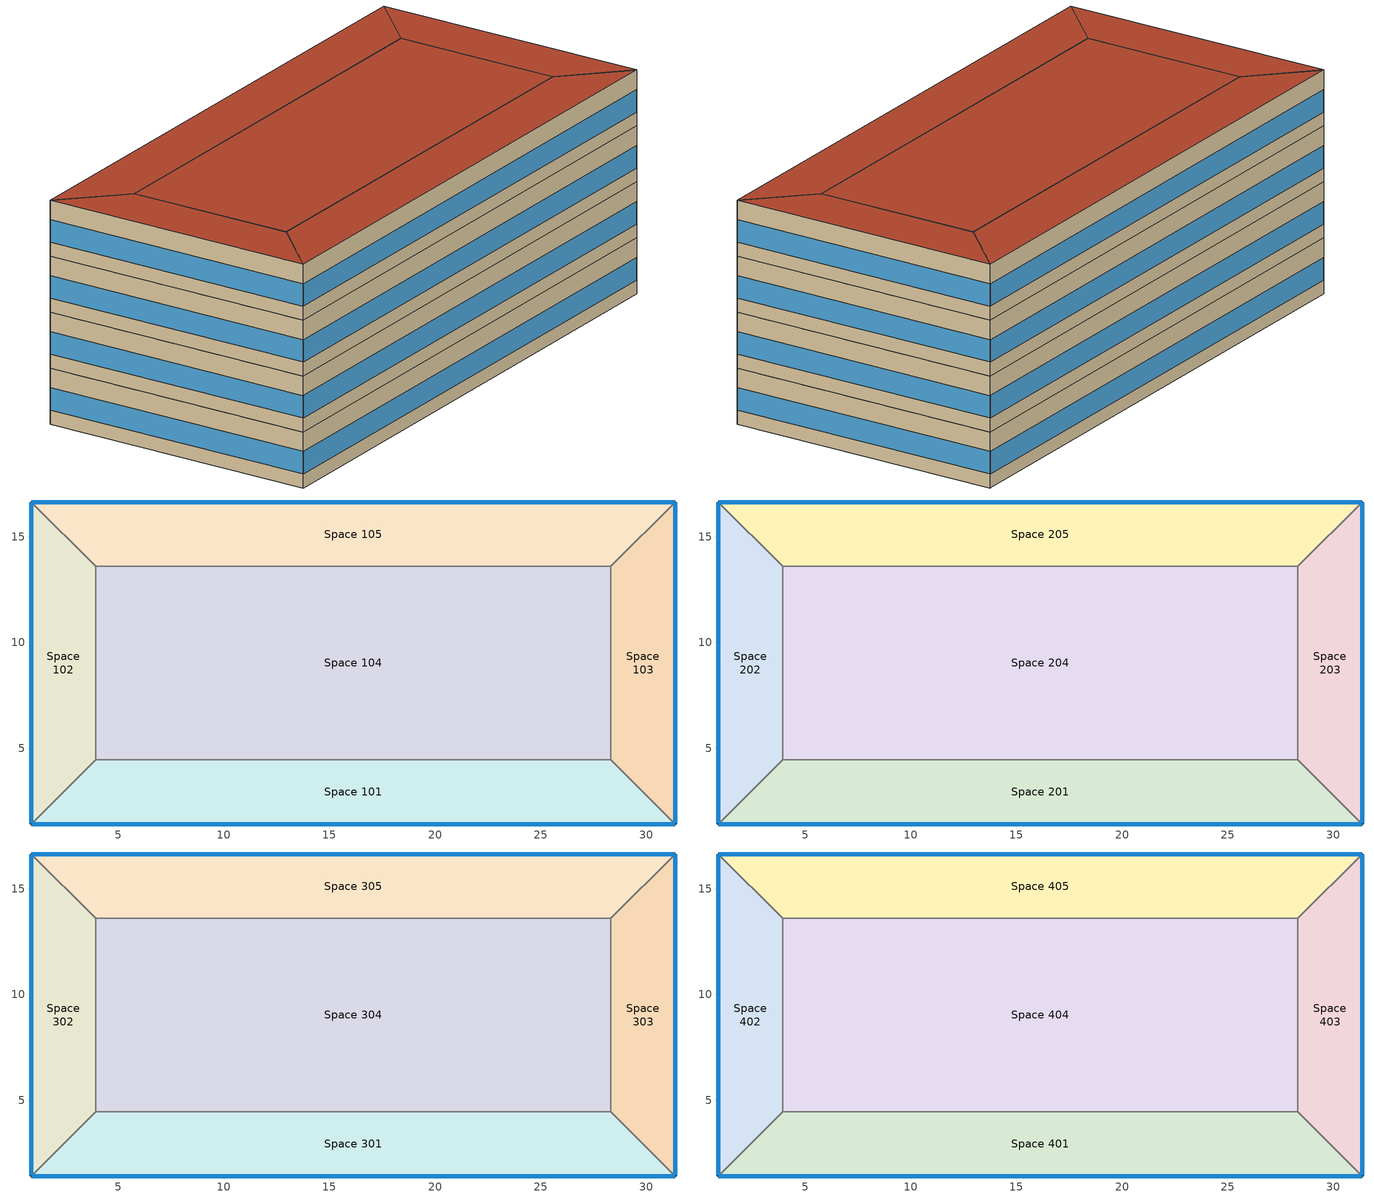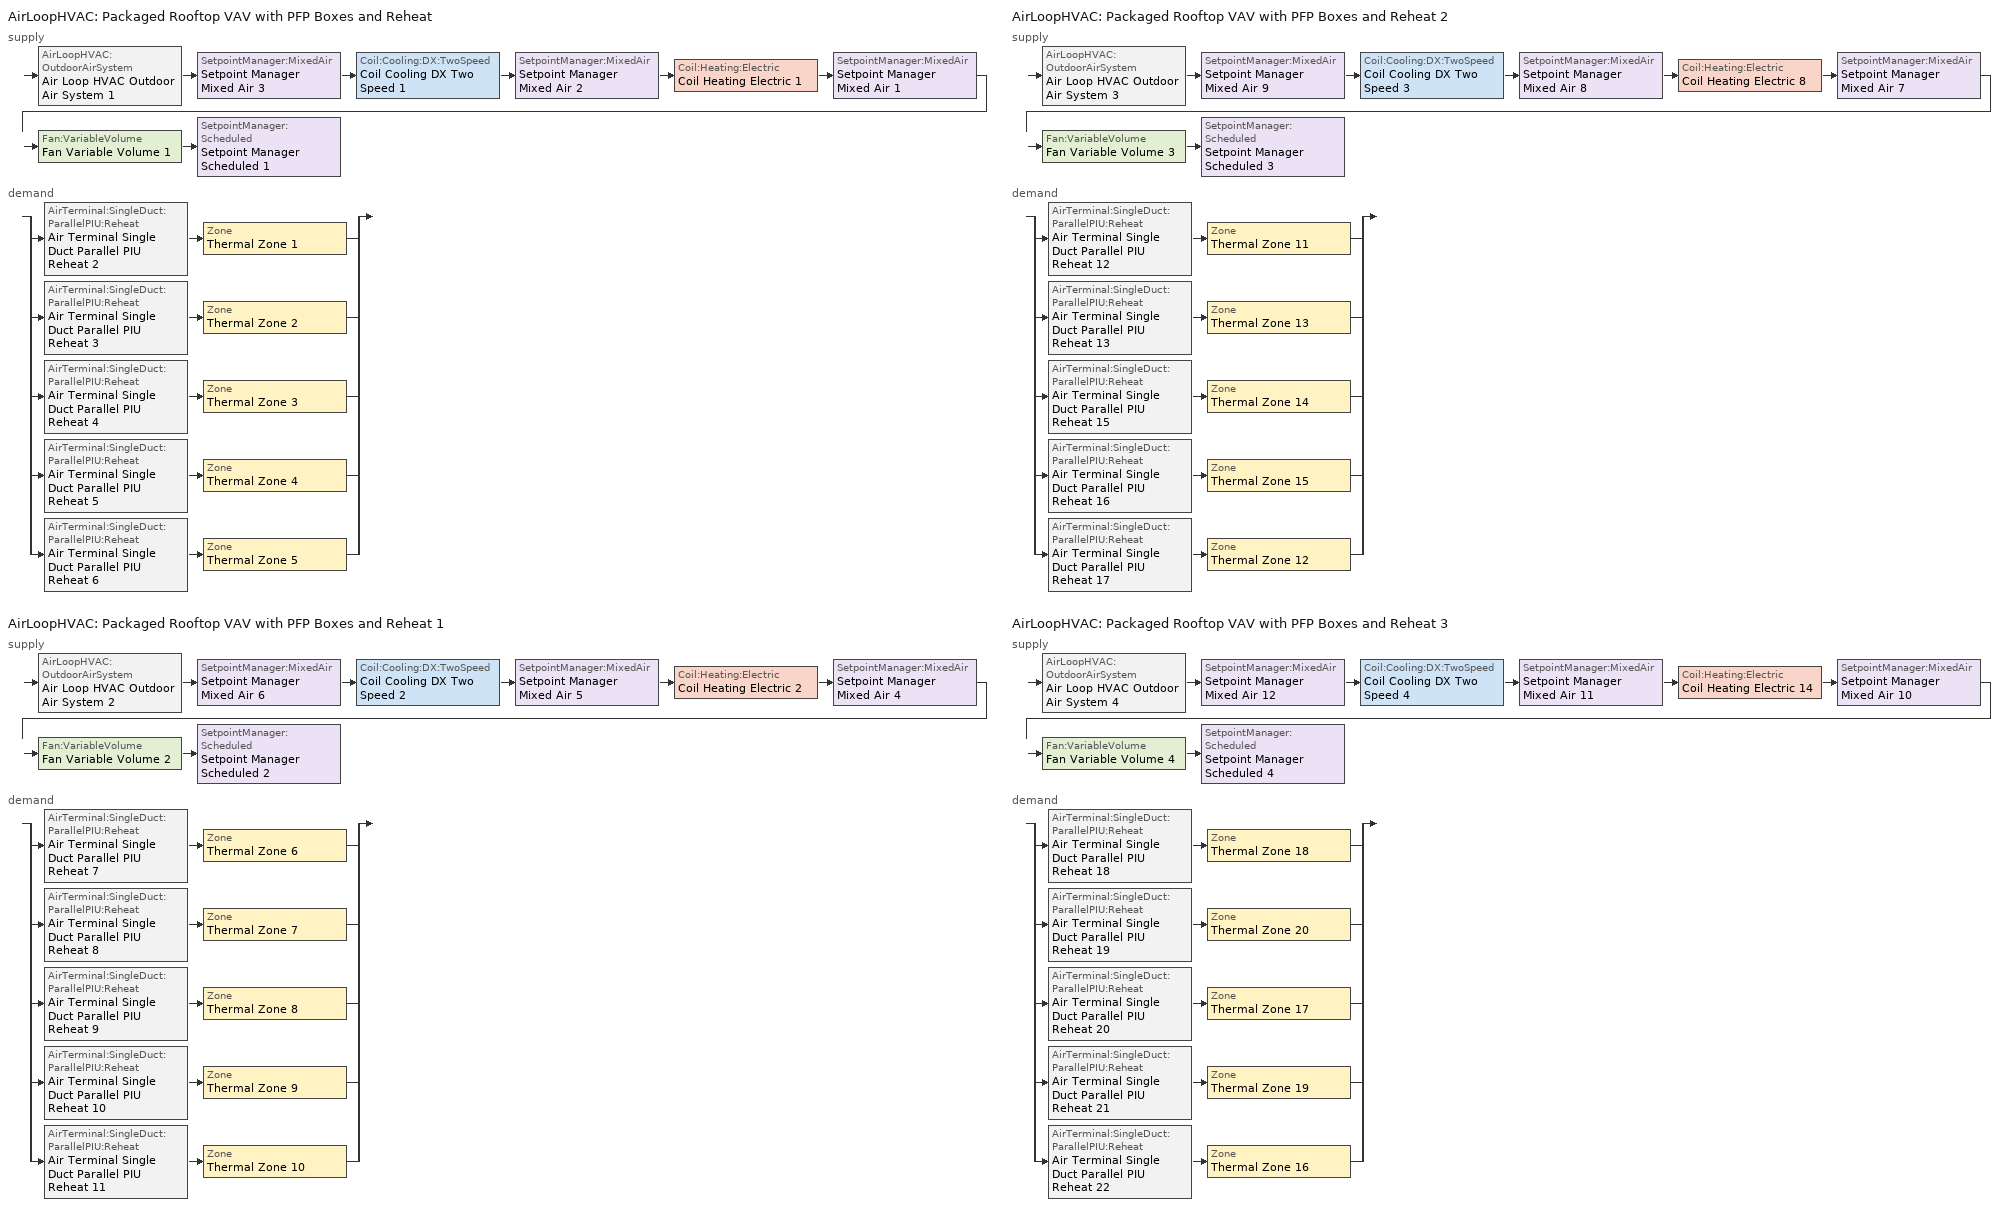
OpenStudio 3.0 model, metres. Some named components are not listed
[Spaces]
Space 101
 floor ground: 28.32,4.46 31.37,1.41 0.89,1.41 3.93,4.46 z0
 wall outside: 0.89,1.41 31.37,1.41 z0:3.05
 wall to Space 104: 28.32,4.46 3.93,4.46 z0:3.05
 wall to Space 103: 31.37,1.41 28.32,4.46 z0:3.05
 wall to Space 102: 3.93,4.46 0.89,1.41 z0:3.05
 window: 0.91,1.41 31.34,1.41 z0.76:1.98
Space 102
 floor ground: 0.89,16.65 3.93,13.6 3.93,4.46 0.89,1.41 z0
 wall outside: 0.89,16.65 0.89,1.41 z0:3.05
 wall to Space 104: 3.93,4.46 3.93,13.6 z0:3.05
 wall to Space 105: 3.93,13.6 0.89,16.65 z0:3.05
 window: 0.89,16.62 0.89,1.43 z0.76:1.98
Space 103
 floor ground: 31.37,16.65 31.37,1.41 28.32,4.46 28.32,13.6 z0
 wall outside: 31.37,1.41 31.37,16.65 z0:3.05
 wall to Space 104: 28.32,13.6 28.32,4.46 z0:3.05
 wall to Space 105: 31.37,16.65 28.32,13.6 z0:3.05
 window: 31.37,1.43 31.37,16.62 z0.76:1.98
Space 104
 floor ground: 28.32,13.6 28.32,4.46 3.93,4.46 3.93,13.6 z0
 wall to Space 105: 28.32,13.6 3.93,13.6 z0:3.05
Space 105
 floor ground: 31.37,16.65 28.32,13.6 3.93,13.6 0.89,16.65 z0
 wall outside: 31.37,16.65 0.89,16.65 z0:3.05
 window: 31.34,16.65 0.91,16.65 z0.76:1.98
Space 201
 floor to Space 101: 28.32,4.46 31.37,1.41 0.89,1.41 3.93,4.46 z3.05
 wall outside: 0.89,1.41 31.37,1.41 z3.05:6.1
 wall to Space 203: 31.37,1.41 28.32,4.46 z3.05:6.1
 wall to Space 204: 28.32,4.46 3.93,4.46 z3.05:6.1
 wall to Space 202: 3.93,4.46 0.89,1.41 z3.05:6.1
 window: 0.91,1.41 31.34,1.41 z3.81:5.03
Space 202
 floor to Space 102: 0.89,16.65 3.93,13.6 3.93,4.46 0.89,1.41 z3.05
 wall outside: 0.89,16.65 0.89,1.41 z3.05:6.1
 wall to Space 204: 3.93,4.46 3.93,13.6 z3.05:6.1
 wall to Space 205: 3.93,13.6 0.89,16.65 z3.05:6.1
 window: 0.89,16.62 0.89,1.43 z3.81:5.03
Space 203
 floor to Space 103: 31.37,16.65 31.37,1.41 28.32,4.46 28.32,13.6 z3.05
 wall outside: 31.37,1.41 31.37,16.65 z3.05:6.1
 wall to Space 204: 28.32,13.6 28.32,4.46 z3.05:6.1
 wall to Space 205: 31.37,16.65 28.32,13.6 z3.05:6.1
 window: 31.37,1.43 31.37,16.62 z3.81:5.03
Space 204
 floor to Space 104: 28.32,13.6 28.32,4.46 3.93,4.46 3.93,13.6 z3.05
 wall to Space 205: 28.32,13.6 3.93,13.6 z3.05:6.1
Space 205
 floor to Space 105: 31.37,16.65 28.32,13.6 3.93,13.6 0.89,16.65 z3.05
 wall outside: 31.37,16.65 0.89,16.65 z3.05:6.1
 window: 31.34,16.65 0.91,16.65 z3.81:5.03
Space 301
 floor to Space 201: 28.32,4.46 31.37,1.41 0.89,1.41 3.93,4.46 z6.1
 wall outside: 0.89,1.41 31.37,1.41 z6.1:9.14
 wall to Space 304: 28.32,4.46 3.93,4.46 z6.1:9.14
 wall to Space 302: 3.93,4.46 0.89,1.41 z6.1:9.14
 wall to Space 303: 31.37,1.41 28.32,4.46 z6.1:9.14
 window: 0.91,1.41 31.34,1.41 z6.86:8.08
Space 302
 floor to Space 202: 0.89,16.65 3.93,13.6 3.93,4.46 0.89,1.41 z6.1
 wall outside: 0.89,16.65 0.89,1.41 z6.1:9.14
 wall to Space 304: 3.93,4.46 3.93,13.6 z6.1:9.14
 wall to Space 305: 3.93,13.6 0.89,16.65 z6.1:9.14
 window: 0.89,16.62 0.89,1.43 z6.86:8.08
Space 303
 floor to Space 203: 31.37,16.65 31.37,1.41 28.32,4.46 28.32,13.6 z6.1
 wall outside: 31.37,1.41 31.37,16.65 z6.1:9.14
 wall to Space 304: 28.32,13.6 28.32,4.46 z6.1:9.14
 wall to Space 305: 31.37,16.65 28.32,13.6 z6.1:9.14
 window: 31.37,1.43 31.37,16.62 z6.86:8.08
Space 304
 floor to Space 204: 28.32,13.6 28.32,4.46 3.93,4.46 3.93,13.6 z6.1
 wall to Space 305: 28.32,13.6 3.93,13.6 z6.1:9.14
Space 305
 floor to Space 205: 31.37,16.65 28.32,13.6 3.93,13.6 0.89,16.65 z6.1
 wall outside: 31.37,16.65 0.89,16.65 z6.1:9.14
 window: 31.34,16.65 0.91,16.65 z6.86:8.08
Space 401
 floor to Space 301: 28.32,4.46 31.37,1.41 0.89,1.41 3.93,4.46 z9.14
 wall outside: 0.89,1.41 31.37,1.41 z9.14:12.19
 wall to Space 402: 3.93,4.46 0.89,1.41 z9.14:12.19
 wall to Space 403: 31.37,1.41 28.32,4.46 z9.14:12.19
 wall to Space 404: 28.32,4.46 3.93,4.46 z9.14:12.19
 window: 0.91,1.41 31.34,1.41 z9.9:11.13
 roof outside: 31.37,1.41 28.32,4.46 3.93,4.46 0.89,1.41 z12.19
Space 402
 floor to Space 302: 0.89,16.65 3.93,13.6 3.93,4.46 0.89,1.41 z9.14
 wall outside: 0.89,16.65 0.89,1.41 z9.14:12.19
 wall to Space 405: 3.93,13.6 0.89,16.65 z9.14:12.19
 wall to Space 404: 3.93,4.46 3.93,13.6 z9.14:12.19
 window: 0.89,16.62 0.89,1.43 z9.9:11.13
 roof outside: 0.89,1.41 3.93,4.46 3.93,13.6 0.89,16.65 z12.19
Space 403
 floor to Space 303: 31.37,16.65 31.37,1.41 28.32,4.46 28.32,13.6 z9.14
 wall outside: 31.37,1.41 31.37,16.65 z9.14:12.19
 wall to Space 404: 28.32,13.6 28.32,4.46 z9.14:12.19
 wall to Space 405: 31.37,16.65 28.32,13.6 z9.14:12.19
 window: 31.37,1.43 31.37,16.62 z9.9:11.13
 roof outside: 31.37,1.41 31.37,16.65 28.32,13.6 28.32,4.46 z12.19
Space 404
 floor to Space 304: 28.32,13.6 28.32,4.46 3.93,4.46 3.93,13.6 z9.14
 wall to Space 405: 28.32,13.6 3.93,13.6 z9.14:12.19
 roof outside: 28.32,4.46 28.32,13.6 3.93,13.6 3.93,4.46 z12.19
Space 405
 floor to Space 305: 31.37,16.65 28.32,13.6 3.93,13.6 0.89,16.65 z9.14
 wall outside: 31.37,16.65 0.89,16.65 z9.14:12.19
 window: 31.34,16.65 0.91,16.65 z9.9:11.13
 roof outside: 28.32,13.6 31.37,16.65 0.89,16.65 3.93,13.6 z12.19
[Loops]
AirLoopHVAC 'Packaged Rooftop VAV with PFP Boxes and Reheat'
 supply: AirLoopHVAC:OutdoorAirSystem 'Air Loop HVAC Outdoor Air System 1' > SetpointManager:MixedAir 'Setpoint Manager Mixed Air 3' > Coil:Cooling:DX:TwoSpeed 'Coil Cooling DX Two Speed 1' > SetpointManager:MixedAir 'Setpoint Manager Mixed Air 2' > Coil:Heating:Electric 'Coil Heating Electric 1' > SetpointManager:MixedAir 'Setpoint Manager Mixed Air 1' > Fan:VariableVolume 'Fan Variable Volume 1' > SetpointManager:Scheduled 'Setpoint Manager Scheduled 1'
 demand: split
  | AirTerminal:SingleDuct:ParallelPIU:Reheat 'Air Terminal Single Duct Parallel PIU Reheat 2' > Zone 'Thermal Zone 1'
  | AirTerminal:SingleDuct:ParallelPIU:Reheat 'Air Terminal Single Duct Parallel PIU Reheat 3' > Zone 'Thermal Zone 2'
  | AirTerminal:SingleDuct:ParallelPIU:Reheat 'Air Terminal Single Duct Parallel PIU Reheat 4' > Zone 'Thermal Zone 3'
  | AirTerminal:SingleDuct:ParallelPIU:Reheat 'Air Terminal Single Duct Parallel PIU Reheat 5' > Zone 'Thermal Zone 4'
  | AirTerminal:SingleDuct:ParallelPIU:Reheat 'Air Terminal Single Duct Parallel PIU Reheat 6' > Zone 'Thermal Zone 5'
AirLoopHVAC 'Packaged Rooftop VAV with PFP Boxes and Reheat 1'
 supply: AirLoopHVAC:OutdoorAirSystem 'Air Loop HVAC Outdoor Air System 2' > SetpointManager:MixedAir 'Setpoint Manager Mixed Air 6' > Coil:Cooling:DX:TwoSpeed 'Coil Cooling DX Two Speed 2' > SetpointManager:MixedAir 'Setpoint Manager Mixed Air 5' > Coil:Heating:Electric 'Coil Heating Electric 2' > SetpointManager:MixedAir 'Setpoint Manager Mixed Air 4' > Fan:VariableVolume 'Fan Variable Volume 2' > SetpointManager:Scheduled 'Setpoint Manager Scheduled 2'
 demand: split
  | AirTerminal:SingleDuct:ParallelPIU:Reheat 'Air Terminal Single Duct Parallel PIU Reheat 7' > Zone 'Thermal Zone 6'
  | AirTerminal:SingleDuct:ParallelPIU:Reheat 'Air Terminal Single Duct Parallel PIU Reheat 8' > Zone 'Thermal Zone 7'
  | AirTerminal:SingleDuct:ParallelPIU:Reheat 'Air Terminal Single Duct Parallel PIU Reheat 9' > Zone 'Thermal Zone 8'
  | AirTerminal:SingleDuct:ParallelPIU:Reheat 'Air Terminal Single Duct Parallel PIU Reheat 10' > Zone 'Thermal Zone 9'
  | AirTerminal:SingleDuct:ParallelPIU:Reheat 'Air Terminal Single Duct Parallel PIU Reheat 11' > Zone 'Thermal Zone 10'
AirLoopHVAC 'Packaged Rooftop VAV with PFP Boxes and Reheat 2'
 supply: AirLoopHVAC:OutdoorAirSystem 'Air Loop HVAC Outdoor Air System 3' > SetpointManager:MixedAir 'Setpoint Manager Mixed Air 9' > Coil:Cooling:DX:TwoSpeed 'Coil Cooling DX Two Speed 3' > SetpointManager:MixedAir 'Setpoint Manager Mixed Air 8' > Coil:Heating:Electric 'Coil Heating Electric 8' > SetpointManager:MixedAir 'Setpoint Manager Mixed Air 7' > Fan:VariableVolume 'Fan Variable Volume 3' > SetpointManager:Scheduled 'Setpoint Manager Scheduled 3'
 demand: split
  | AirTerminal:SingleDuct:ParallelPIU:Reheat 'Air Terminal Single Duct Parallel PIU Reheat 12' > Zone 'Thermal Zone 11'
  | AirTerminal:SingleDuct:ParallelPIU:Reheat 'Air Terminal Single Duct Parallel PIU Reheat 13' > Zone 'Thermal Zone 13'
  | AirTerminal:SingleDuct:ParallelPIU:Reheat 'Air Terminal Single Duct Parallel PIU Reheat 15' > Zone 'Thermal Zone 14'
  | AirTerminal:SingleDuct:ParallelPIU:Reheat 'Air Terminal Single Duct Parallel PIU Reheat 16' > Zone 'Thermal Zone 15'
  | AirTerminal:SingleDuct:ParallelPIU:Reheat 'Air Terminal Single Duct Parallel PIU Reheat 17' > Zone 'Thermal Zone 12'
AirLoopHVAC 'Packaged Rooftop VAV with PFP Boxes and Reheat 3'
 supply: AirLoopHVAC:OutdoorAirSystem 'Air Loop HVAC Outdoor Air System 4' > SetpointManager:MixedAir 'Setpoint Manager Mixed Air 12' > Coil:Cooling:DX:TwoSpeed 'Coil Cooling DX Two Speed 4' > SetpointManager:MixedAir 'Setpoint Manager Mixed Air 11' > Coil:Heating:Electric 'Coil Heating Electric 14' > SetpointManager:MixedAir 'Setpoint Manager Mixed Air 10' > Fan:VariableVolume 'Fan Variable Volume 4' > SetpointManager:Scheduled 'Setpoint Manager Scheduled 4'
 demand: split
  | AirTerminal:SingleDuct:ParallelPIU:Reheat 'Air Terminal Single Duct Parallel PIU Reheat 18' > Zone 'Thermal Zone 18'
  | AirTerminal:SingleDuct:ParallelPIU:Reheat 'Air Terminal Single Duct Parallel PIU Reheat 19' > Zone 'Thermal Zone 20'
  | AirTerminal:SingleDuct:ParallelPIU:Reheat 'Air Terminal Single Duct Parallel PIU Reheat 20' > Zone 'Thermal Zone 17'
  | AirTerminal:SingleDuct:ParallelPIU:Reheat 'Air Terminal Single Duct Parallel PIU Reheat 21' > Zone 'Thermal Zone 19'
  | AirTerminal:SingleDuct:ParallelPIU:Reheat 'Air Terminal Single Duct Parallel PIU Reheat 22' > Zone 'Thermal Zone 16'
[Site]
Denver Centennial  Golden   Nr: Latitude {deg}=39.74; Longitude {deg}=-105.18; Time Zone {hr}=-7; Elevation {m}=1829
[SizingPeriod:DesignDay] Barometric Pressure {Pa}=81198; Sky Clearness=0; Rain Indicator=0; Snow Indicator=0; Day of Month=21; Daylight Saving Time Indicator=0; Dry-Bulb Temperature Range Modifier Type=DefaultMultipliers
Name | Maximum Dry-Bulb Temperature {C} | Daily Dry-Bulb Temperature Range {deltaC} | Humidity Indicating Conditions at Maximum Dry-Bulb | Wind Speed {m/s} | Wind Direction {deg} | Month | Day Type | Humidity Indicating Type | Solar Model Indicator | ASHRAE Taub | ASHRAE Taud
Denver Centennial  Golden   N Ann Clg .4% Condns WB=>MDB | 27.3 | 15.2 | 18.4 | 4.9 | 0 | 7 | SummerDesignDay | Wetbulb | ASHRAETau | 0.424 | 2.025
Denver Centennial  Golden   N Ann Htg 99.6% Condns DB | -18.8 | 0 | -18.8 | 3 | 340 | 12 | WinterDesignDay | Wetbulb | ASHRAEClearSky
Denver Centennial  Golden   N Ann Clg .4% Condns DB=>MWB | 33 | 15.2 | 15.7 | 4.9 | 0 | 7 | SummerDesignDay | Wetbulb | ASHRAETau | 0.424 | 2.025
Denver Centennial  Golden   N Ann Hum_n 99.6% Condns DP=>MCDB | -10.9 | 0 | -21.6 | 3 | 340 | 12 | WinterDesignDay | Dewpoint | ASHRAEClearSky
Denver Centennial  Golden   N Ann Htg Wind 99.6% Condns WS=>MCDB | 3.9 | 0 | 3.9 | 12.2 | 340 | 12 | WinterDesignDay | Wetbulb | ASHRAEClearSky
Denver Centennial  Golden   N Ann Clg .4% Condns Enth=>MDB | 27.3 | 15.2 | 59700 | 4.9 | 0 | 7 | SummerDesignDay | Enthalpy | ASHRAETau | 0.424 | 2.025
Denver Centennial  Golden   N Ann Clg .4% Condns DP=>MDB | 20.2 | 15.2 | 16.1 | 4.9 | 0 | 7 | SummerDesignDay | Dewpoint | ASHRAETau | 0.424 | 2.025
[Building]
Medium Office: North Axis {deg}=-0; Space Type=ASHRAE 189.1-2009 ClimateZone 4-8 MediumOffice; Default Construction Set=ASHRAE 189.1-2009 ClimateZone 4-5 (mdoff) ConstSet
[ClimateZones]
Climate Zone Institution Name 1=ASHRAE; Climate Zone Document Name 1=ANSI/ASHRAE Standard 169; Climate Zone Document Year 1=2006; Climate Zone Institution Name 2=CEC; Climate Zone Document Name 2=California Climate Zone Descriptions; Climate Zone Document Year 2=1995
[Construction]
000 ExtSlabCarpet 4in ClimateZone 1-8: MAT-CC05 4 HW CONCRETE, CP02 CARPET PAD
000 Exterior Door: 000 F08 Metal surface, 000 I01 25mm insulation board
000 Exterior Window: 000 Clear 3mm, 000 Air 13mm, 000 Clear 3mm
000 Interior Ceiling: 000 M11 100mm lightweight concrete, 000 F05 Ceiling air space resistance, 000 F16 Acoustic tile
000 Interior Door; 000 Interior Partition: 000 G05 25mm wood
000 Interior Floor: 000 F16 Acoustic tile, 000 F05 Ceiling air space resistance, 000 M11 100mm lightweight concrete
000 Interior Wall: 000 G01a 19mm gypsum board, 000 F04 Wall air space resistance, 000 G01a 19mm gypsum board
000 Interior Window: 000 Clear 3mm
ASHRAE 189.1-2009 ExtRoof IEAD ClimateZone 2-5: Roof Membrane, Roof Insulation [21], Metal Decking
ASHRAE 189.1-2009 ExtWall SteelFrame ClimateZone 4-8: MAT-SHEATH, Wall Insulation [39], 1/2IN Gypsum
ASHRAE 189.1-2009 ExtWindow ClimateZone 4-5: Theoretical Glass [207]
[DefaultConstructionSet]
ASHRAE 189.1-2009 ClimateZone 4-5 (mdoff) ConstSet: Default Exterior Surface Constructions=ASHRAE 189.1-2009 ClimateZone 4-5 (mdoff) Exterior DefSurfCons; Default Interior Surface Constructions=000 Interior DefSurfCons; Default Ground Contact Surface Constructions=000 Ground DefSurfCons; Default Exterior SubSurface Constructions=ASHRAE 189.1-2009 ClimateZone 4-5 (mdoff) Exterior DefSubCons; Default Interior SubSurface Constructions=000 Interior DefSubCons; Interior Partition Construction=000 Interior Partition
[DefaultSubSurfaceConstructions] Glass Door Construction=000 Exterior Window; Skylight Construction=000 Exterior Window; Tubular Daylight Dome Construction=000 Interior Window; Tubular Daylight Diffuser Construction=000 Interior Window
Name | Fixed Window Construction | Operable Window Construction | Door Construction
000 Interior DefSubCons | 000 Interior Window | 000 Interior Window | 000 Interior Door
ASHRAE 189.1-2009 ClimateZone 4-5 (mdoff) Exterior DefSubCons | ASHRAE 189.1-2009 ExtWindow ClimateZone 4-5 | ASHRAE 189.1-2009 ExtWindow ClimateZone 4-5 | 000 Exterior Door
[DefaultSurfaceConstructions]
Name | Floor Construction | Wall Construction | Roof Ceiling Construction
000 Ground DefSurfCons | 000 ExtSlabCarpet 4in ClimateZone 1-8 | 000 ExtSlabCarpet 4in ClimateZone 1-8 | 000 ExtSlabCarpet 4in ClimateZone 1-8
000 Interior DefSurfCons | 000 Interior Floor | 000 Interior Wall | 000 Interior Ceiling
ASHRAE 189.1-2009 ClimateZone 4-5 (mdoff) Exterior DefSurfCons | 000 ExtSlabCarpet 4in ClimateZone 1-8 | ASHRAE 189.1-2009 ExtWall SteelFrame ClimateZone 4-8 | ASHRAE 189.1-2009 ExtRoof IEAD ClimateZone 2-5
[Material]
Name | Roughness | Thickness {m} | Conductivity {W/m-K} | Density {kg/m3} | Specific Heat {J/kg-K} | Thermal Absorptance | Solar Absorptance | Visible Absorptance
000 F08 Metal surface | Smooth | 0.0008 | 45.28 | 7824 | 500
000 F16 Acoustic tile | MediumSmooth | 0.0191 | 0.06 | 368 | 590
000 G01a 19mm gypsum board | MediumSmooth | 0.019 | 0.16 | 800 | 1090
000 G05 25mm wood | MediumSmooth | 0.0254 | 0.15 | 608 | 1630
000 I01 25mm insulation board | MediumRough | 0.0254 | 0.03 | 43 | 1210
000 M11 100mm lightweight concrete | MediumRough | 0.1016 | 0.53 | 1280 | 840
1/2IN Gypsum | Smooth | 0.0127 | 0.16 | 784.9 | 830 | 0.9 | 0.92 | 0.92
MAT-CC05 4 HW CONCRETE | Rough | 0.1016 | 1.311 | 2240 | 836.8 | 0.9 | 0.7 | 0.7
Metal Decking | MediumSmooth | 0.0015 | 45.006 | 7680 | 418.4 | 0.9 | 0.7 | 0.3
Roof Insulation [21] | MediumRough | 0.2105 | 0.049 | 265 | 836.8 | 0.9 | 0.7 | 0.7
Roof Membrane | VeryRough | 0.0095 | 0.16 | 1121.29 | 1460 | 0.9 | 0.7 | 0.7
Wall Insulation [39] | MediumRough | 0.1184 | 0.045 | 265 | 836.8 | 0.9 | 0.7 | 0.7
[Material:AirGap]
Name | Thermal Resistance
000 F04 Wall air space resistance | 0.15
000 F05 Ceiling air space resistance | 0.18
[Material:NoMass] Thermal Absorptance=0.9; Solar Absorptance=0.7
Name | Roughness | Thermal Resistance | Visible Absorptance
CP02 CARPET PAD | VeryRough | 0.2165 | 0.8
MAT-SHEATH | Rough | 0.3626 | 0.7
[WindowMaterial:Gas]
000 Air 13mm: Gas Type=Air; Thickness=0.0127
[WindowMaterial:Glazing] Optical Data Type=SpectralAverage; Thickness=0.003; Infrared Transmittance at Normal Incidence=0
Name | Solar Transmittance at Normal Incidence | Front Side Solar Reflectance at Normal Incidence | Back Side Solar Reflectance at Normal Incidence | Visible Transmittance at Normal Incidence | Front Side Visible Reflectance at Normal Incidence | Back Side Visible Reflectance at Normal Incidence | Front Side Infrared Hemispherical Emissivity | Back Side Infrared Hemispherical Emissivity | Conductivity | Dirt Correction Factor for Solar and Visible Transmittance | Solar Diffusing
000 Clear 3mm | 0.837 | 0.075 | 0.075 | 0.898 | 0.081 | 0.081 | 0.84 | 0.84 | 0.9
Theoretical Glass [207] | 0.3311 | 0.6189 | 0.6189 | 0.44 | 0.51 | 0.51 | 0.9 | 0.9 | 0.0133 | 1 | No
[DefaultScheduleSet]
MediumOffice Schedules: Number of People Schedule=Medium Office Bldg Occ; People Activity Level Schedule=Medium Office Activity; Lighting Schedule=Medium Office Bldg Light; Electric Equipment Schedule=Medium Office Bldg Equip; Infiltration Schedule=Medium Office Infil Quarter On
[ElectricEquipment]
ASHRAE 189.1-2009 ClimateZone 4-8 MediumOffice ElecInst: Electric Equipment Definition=ASHRAE 189.1-2009 ClimateZone 4-8 MediumOffice ElecDef; Space or SpaceType=ASHRAE 189.1-2009 ClimateZone 4-8 MediumOffice
[ElectricEquipment:Definition]
ASHRAE 189.1-2009 ClimateZone 4-8 MediumOffice ElecDef: Design Level Calculation Method=Watts/Area; Design Level=0; Watts per Space Floor Area=5.81251
[Lights]
ASHRAE 189.1-2009 ClimateZone 4-8 MediumOffice LightsInst: Lights Definition=ASHRAE 189.1-2009 ClimateZone 4-8 MediumOffice LightsDef; Space or SpaceType=ASHRAE 189.1-2009 ClimateZone 4-8 MediumOffice
[Lights:Definition]
ASHRAE 189.1-2009 ClimateZone 4-8 MediumOffice LightsDef: Design Level Calculation Method=Watts/Area; Lighting Level=0; Watts per Space Floor Area=9.68752
[People]
ASHRAE 189.1-2009 ClimateZone 4-8 MediumOffice PeopInst: People Definition=MediumOffice PeopDef; Space or SpaceType=ASHRAE 189.1-2009 ClimateZone 4-8 MediumOffice
[People:Definition]
MediumOffice PeopDef: Number of People Calculation Method=People/Area; Number of People=0; People per Space Floor Area=0.0538196; Fraction Radiant=0.3
[SpaceInfiltration:DesignFlowRate]
ASHRAE 189.1-2009 ClimateZone 4-8 MediumOffice Infil: Space or SpaceType=ASHRAE 189.1-2009 ClimateZone 4-8 MediumOffice; Design Flow Rate Calculation Method=AirChanges/Hour; Design Flow Rate=0; Air Changes per Hour=0.15
[SpaceType]
ASHRAE 189.1-2009 ClimateZone 4-8 MediumOffice: Default Schedule Set=MediumOffice Schedules; Design Specification Outdoor Air Object=MediumOffice Outdoor Air
[ThermostatSetpoint:DualSetpoint] Heating Setpoint Temperature Schedule=Medium Office HtgSetp; Cooling Setpoint Temperature Schedule=Medium Office ClgSetp
Thermal Zone 1 Thermostat; Thermal Zone 2 Thermostat; Thermal Zone 3 Thermostat; Thermal Zone 4 Thermostat; Thermal Zone 5 Thermostat; Thermal Zone 6 Thermostat; Thermal Zone 7 Thermostat; Thermal Zone 8 Thermostat; Thermal Zone 9 Thermostat; Thermal Zone 10 Thermostat; Thermal Zone 11 Thermostat; Thermal Zone 12 Thermostat; Thermal Zone 13 Thermostat; Thermal Zone 14 Thermostat; Thermal Zone 15 Thermostat; Thermal Zone 16 Thermostat; Thermal Zone 17 Thermostat; Thermal Zone 18 Thermostat; Thermal Zone 19 Thermostat; Thermal Zone 20 Thermostat
[DesignSpecification:OutdoorAir]
MediumOffice Outdoor Air: Outdoor Air Method=Sum; Outdoor Air Flow per Person=0.0107645; Outdoor Air Flow per Floor Area=0; Outdoor Air Flow Rate=0; Outdoor Air Flow Air Changes per Hour=0
[Space]
Name | Building Story | Thermal Zone
Space 101 | Building Story 1 | Thermal Zone 16
Space 102 | Building Story 1 | Thermal Zone 18
Space 103 | Building Story 1 | Thermal Zone 12
Space 104 | Building Story 1 | Thermal Zone 2
Space 105 | Building Story 1 | Thermal Zone 5
Space 201 | Building Story 2 | Thermal Zone 14
Space 202 | Building Story 2 | Thermal Zone 4
Space 203 | Building Story 2 | Thermal Zone 11
Space 204 | Building Story 2 | Thermal Zone 6
Space 205 | Building Story 2 | Thermal Zone 17
Space 301 | Building Story 3 | Thermal Zone 19
Space 302 | Building Story 3 | Thermal Zone 7
Space 303 | Building Story 3 | Thermal Zone 20
Space 304 | Building Story 3 | Thermal Zone 9
Space 305 | Building Story 3 | Thermal Zone 8
Space 401 | Building Story 4 | Thermal Zone 13
Space 402 | Building Story 4 | Thermal Zone 1
Space 403 | Building Story 4 | Thermal Zone 3
Space 404 | Building Story 4 | Thermal Zone 10
Space 405 | Building Story 4 | Thermal Zone 15
[ThermalZone] Use Ideal Air Loads=No
Name | Thermostat
Thermal Zone 1 | Thermal Zone 1 Thermostat
Thermal Zone 2 | Thermal Zone 2 Thermostat
Thermal Zone 3 | Thermal Zone 3 Thermostat
Thermal Zone 4 | Thermal Zone 4 Thermostat
Thermal Zone 5 | Thermal Zone 5 Thermostat
Thermal Zone 6 | Thermal Zone 6 Thermostat
Thermal Zone 7 | Thermal Zone 7 Thermostat
Thermal Zone 8 | Thermal Zone 8 Thermostat
Thermal Zone 9 | Thermal Zone 9 Thermostat
Thermal Zone 10 | Thermal Zone 10 Thermostat
Thermal Zone 11 | Thermal Zone 11 Thermostat
Thermal Zone 12 | Thermal Zone 12 Thermostat
Thermal Zone 13 | Thermal Zone 13 Thermostat
Thermal Zone 14 | Thermal Zone 14 Thermostat
Thermal Zone 15 | Thermal Zone 15 Thermostat
Thermal Zone 16 | Thermal Zone 16 Thermostat
Thermal Zone 17 | Thermal Zone 17 Thermostat
Thermal Zone 18 | Thermal Zone 18 Thermostat
Thermal Zone 19 | Thermal Zone 19 Thermostat
Thermal Zone 20 | Thermal Zone 20 Thermostat
[Sizing:Zone] Zone Cooling Design Supply Air Temperature Input Method=SupplyAirTemperature; Zone Cooling Design Supply Air Temperature {C}=14; Zone Cooling Design Supply Air Temperature Difference {deltaC}=11.11; Zone Heating Design Supply Air Temperature Input Method=SupplyAirTemperature; Zone Heating Design Supply Air Temperature {C}=40; Zone Heating Design Supply Air Temperature Difference {deltaC}=11.11; Zone Cooling Design Supply Air Humidity Ratio {kg-H2O/kg-air}=0.0085; Zone Heating Design Supply Air Humidity Ratio {kg-H2O/kg-air}=0.008; Cooling Design Air Flow Method=DesignDay; Heating Design Air Flow Method=DesignDay; Account for Dedicated Outdoor Air System=No; Dedicated Outdoor Air System Control Strategy=NeutralSupplyAir; Dedicated Outdoor Air Low Setpoint Temperature for Design {C}=Autosize; Dedicated Outdoor Air High Setpoint Temperature for Design {C}=Autosize
Thermal Zone 1; Thermal Zone 2; Thermal Zone 3; Thermal Zone 4; Thermal Zone 5; Thermal Zone 6; Thermal Zone 7; Thermal Zone 8; Thermal Zone 9; Thermal Zone 10; Thermal Zone 11; Thermal Zone 12; Thermal Zone 13; Thermal Zone 14; Thermal Zone 15; Thermal Zone 16; Thermal Zone 17; Thermal Zone 18; Thermal Zone 19; Thermal Zone 20
[Zone equipment]
Thermal Zone 1: Air Terminal Single Duct Parallel PIU Reheat 2
Thermal Zone 2: Air Terminal Single Duct Parallel PIU Reheat 3
Thermal Zone 3: Air Terminal Single Duct Parallel PIU Reheat 4
Thermal Zone 4: Air Terminal Single Duct Parallel PIU Reheat 5
Thermal Zone 5: Air Terminal Single Duct Parallel PIU Reheat 6
Thermal Zone 6: Air Terminal Single Duct Parallel PIU Reheat 7
Thermal Zone 7: Air Terminal Single Duct Parallel PIU Reheat 8
Thermal Zone 8: Air Terminal Single Duct Parallel PIU Reheat 9
Thermal Zone 9: Air Terminal Single Duct Parallel PIU Reheat 10
Thermal Zone 10: Air Terminal Single Duct Parallel PIU Reheat 11
Thermal Zone 11: Air Terminal Single Duct Parallel PIU Reheat 12
Thermal Zone 12: Air Terminal Single Duct Parallel PIU Reheat 17
Thermal Zone 13: Air Terminal Single Duct Parallel PIU Reheat 13
Thermal Zone 14: Air Terminal Single Duct Parallel PIU Reheat 15
Thermal Zone 15: Air Terminal Single Duct Parallel PIU Reheat 16
Thermal Zone 16: Air Terminal Single Duct Parallel PIU Reheat 22
Thermal Zone 17: Air Terminal Single Duct Parallel PIU Reheat 20
Thermal Zone 18: Air Terminal Single Duct Parallel PIU Reheat 18
Thermal Zone 19: Air Terminal Single Duct Parallel PIU Reheat 21
Thermal Zone 20: Air Terminal Single Duct Parallel PIU Reheat 19
[BuildingStory]
Name | Nominal Z Coordinate {m}
Building Story 1 | 0
Building Story 2 | 3.048
Building Story 3 | 6.096
Building Story 4 | 9.144
[AirLoopHVAC] Availability Schedule=Always On Discrete; Design Supply Air Flow Rate {m3/s}=AutoSize
Packaged Rooftop VAV with PFP Boxes and Reheat; Packaged Rooftop VAV with PFP Boxes and Reheat 1; Packaged Rooftop VAV with PFP Boxes and Reheat 2; Packaged Rooftop VAV with PFP Boxes and Reheat 3
[Sizing:System] Type of Load to Size On=Sensible; Design Outdoor Air Flow Rate {m3/s}=Autosize; Central Heating Maximum System Air Flow Ratio=0.3; Preheat Design Temperature {C}=7; Preheat Design Humidity Ratio {kg-H2O/kg-Air}=0.008; Precool Design Temperature {C}=12.8; Precool Design Humidity Ratio {kg-H2O/kg-Air}=0.008; Central Cooling Design Supply Air Temperature {C}=12.8; Central Heating Design Supply Air Temperature {C}=16.7; Sizing Option=NonCoincident; 100% Outdoor Air in Cooling=Yes; 100% Outdoor Air in Heating=Yes; Central Cooling Design Supply Air Humidity Ratio {kg-H2O/kg-Air}=0.0085; Central Heating Design Supply Air Humidity Ratio {kg-H2O/kg-Air}=0.008; Cooling Design Air Flow Method=DesignDay; Cooling Design Air Flow Rate {m3/s}=0; Heating Design Air Flow Method=DesignDay; Heating Design Air Flow Rate {m3/s}=0; System Outdoor Air Method=ZoneSum; Zone Maximum Outdoor Air Fraction=1; Cooling Supply Air Flow Rate Per Floor Area {m3/s-m2}=0.00996765; Cooling Fraction of Autosized Cooling Supply Air Flow Rate=1; Cooling Supply Air Flow Rate Per Unit Cooling Capacity {m3/s-W}=3.94755e-05; Heating Supply Air Flow Rate Per Floor Area {m3/s-m2}=0.00996765; Heating Fraction of Autosized Heating Supply Air Flow Rate=1; Heating Fraction of Autosized Cooling Supply Air Flow Rate=1; Heating Supply Air Flow Rate Per Unit Heating Capacity {m3/s-W}=3.15882e-05; Cooling Design Capacity Method=CoolingDesignCapacity; Cooling Design Capacity {W}=Autosize; Cooling Design Capacity Per Floor Area {W/m2}=234.7; Fraction of Autosized Cooling Design Capacity=1; Heating Design Capacity Method=HeatingDesignCapacity; Heating Design Capacity {W}=Autosize; Heating Design Capacity Per Floor Area {W/m2}=157; Fraction of Autosized Heating Design Capacity=1; Central Cooling Capacity Control Method=OnOff
Packaged Rooftop VAV with PFP Boxes and Reheat; Packaged Rooftop VAV with PFP Boxes and Reheat 1; Packaged Rooftop VAV with PFP Boxes and Reheat 2; Packaged Rooftop VAV with PFP Boxes and Reheat 3
[Fan:VariableVolume] Availability Schedule=Always On Discrete; Fan Total Efficiency=0.6045; Pressure Rise {Pa}=500; Maximum Flow Rate {m3/s}=Autosize; Fan Power Minimum Flow Rate Input Method=FixedFlowRate; Fan Power Minimum Flow Fraction=0; Fan Power Minimum Air Flow Rate {m3/s}=0; Motor Efficiency=0.93; Motor In Airstream Fraction=1; Fan Power Coefficient 1=0.0407599; Fan Power Coefficient 2=0.088045; Fan Power Coefficient 3=-0.0729261; Fan Power Coefficient 4=0.94374; Fan Power Coefficient 5=0
Fan Variable Volume 1; Fan Variable Volume 2; Fan Variable Volume 3; Fan Variable Volume 4
[Coil:Heating:Electric] Availability Schedule=Always On Discrete
Coil Heating Electric 1; Coil Heating Electric 3; Coil Heating Electric 4; Coil Heating Electric 5; Coil Heating Electric 6; Coil Heating Electric 7; Coil Heating Electric 2; Coil Heating Electric 9; Coil Heating Electric 10; Coil Heating Electric 11; Coil Heating Electric 12; Coil Heating Electric 13; Coil Heating Electric 8; Coil Heating Electric 15; Coil Heating Electric 16; Coil Heating Electric 18; Coil Heating Electric 19; Coil Heating Electric 20; Coil Heating Electric 14; Coil Heating Electric 21; Coil Heating Electric 22; Coil Heating Electric 23; Coil Heating Electric 24; Coil Heating Electric 25
[Coil:Cooling:DX:TwoSpeed] Availability Schedule=Always On Discrete; Rated High Speed Total Cooling Capacity {W}=Autosize; Rated High Speed Sensible Heat Ratio=Autosize; Rated High Speed COP {W/W}=3; Rated High Speed Air Flow Rate {m3/s}=Autosize; Rated Low Speed Total Cooling Capacity {W}=Autosize; Rated Low Speed Sensible Heat Ratio=0.69; Rated Low Speed COP {W/W}=3; Condenser Type=AirCooled; High Speed Evaporative Condenser Effectiveness=0; High Speed Evaporative Condenser Air Flow Rate {m3/s}=Autosize; High Speed Evaporative Condenser Pump Rated Power Consumption {W}=Autosize; Low Speed Evaporative Condenser Effectiveness=0; Low Speed Evaporative Condenser Air Flow Rate {m3/s}=Autosize; Low Speed Evaporative Condenser Pump Rated Power Consumption {W}=Autosize; Basin Heater Capacity {W/K}=10; Basin Heater Setpoint Temperature {C}=2
Name | Total Cooling Capacity Function of Temperature Curve | Total Cooling Capacity Function of Flow Fraction Curve | Energy Input Ratio Function of Temperature Curve | Energy Input Ratio Function of Flow Fraction Curve | Part Load Fraction Correlation Curve | Low Speed Total Cooling Capacity Function of Temperature Curve | Low Speed Energy Input Ratio Function of Temperature Curve
Coil Cooling DX Two Speed 1 | Curve Biquadratic 1 | Curve Quadratic 1 | Curve Biquadratic 2 | Curve Quadratic 2 | Curve Quadratic 3 | Curve Biquadratic 3 | Curve Biquadratic 4
Coil Cooling DX Two Speed 2 | Curve Biquadratic 5 | Curve Quadratic 4 | Curve Biquadratic 6 | Curve Quadratic 5 | Curve Quadratic 6 | Curve Biquadratic 7 | Curve Biquadratic 8
Coil Cooling DX Two Speed 3 | Curve Biquadratic 9 | Curve Quadratic 7 | Curve Biquadratic 10 | Curve Quadratic 8 | Curve Quadratic 9 | Curve Biquadratic 11 | Curve Biquadratic 12
Coil Cooling DX Two Speed 4 | Curve Biquadratic 13 | Curve Quadratic 10 | Curve Biquadratic 14 | Curve Quadratic 11 | Curve Quadratic 12 | Curve Biquadratic 15 | Curve Biquadratic 16
[SetpointManager:Scheduled] Control Variable=Temperature
Name | Schedule
Setpoint Manager Scheduled 1 | Deck_Temperature 1
Setpoint Manager Scheduled 2 | Deck_Temperature 2
Setpoint Manager Scheduled 3 | Deck_Temperature 3
Setpoint Manager Scheduled 4 | Deck_Temperature 4
[Controller:OutdoorAir] Minimum Outdoor Air Flow Rate {m3/s}=Autosize; Maximum Outdoor Air Flow Rate {m3/s}=Autosize; Economizer Control Type=NoEconomizer; Economizer Control Action Type=ModulateFlow; Economizer Maximum Limit Dry-Bulb Temperature {C}=28; Economizer Maximum Limit Enthalpy {J/kg}=64000; Economizer Minimum Limit Dry-Bulb Temperature {C}=-100; Lockout Type=NoLockout; Minimum Limit Type=FixedMinimum; High Humidity Control=No; Heat Recovery Bypass Control Type=BypassWhenOAFlowGreaterThanMinimum
Name | Controller Mechanical Ventilation
Controller Outdoor Air 1 | Controller Mechanical Ventilation 1
Controller Outdoor Air 2 | Controller Mechanical Ventilation 2
Controller Outdoor Air 3 | Controller Mechanical Ventilation 3
Controller Outdoor Air 4 | Controller Mechanical Ventilation 4
[Controller:MechanicalVentilation] Availability Schedule=Always On Discrete; System Outdoor Air Method=ZoneSum
Controller Mechanical Ventilation 1; Controller Mechanical Ventilation 2; Controller Mechanical Ventilation 3; Controller Mechanical Ventilation 4
[AirLoopHVAC:OutdoorAirSystem]
Name | Controller
Air Loop HVAC Outdoor Air System 1 | Controller Outdoor Air 1
Air Loop HVAC Outdoor Air System 2 | Controller Outdoor Air 2
Air Loop HVAC Outdoor Air System 3 | Controller Outdoor Air 3
Air Loop HVAC Outdoor Air System 4 | Controller Outdoor Air 4
[AirTerminal:SingleDuct:ParallelPIU:Reheat] Availability Schedule=Always On Discrete; Maximum Primary Air Flow Rate {m3/s}=Autosize; Maximum Secondary Air Flow Rate {m3/s}=Autosize; Minimum Primary Air Flow Fraction=Autosize; Fan On Flow Fraction=Autosize; Maximum Hot Water or Steam Flow Rate {m3/s}=Autosize; Minimum Hot Water or Steam Flow Rate {m3/s}=0; Convergence Tolerance=0.001
Name | Fan | Reheat Coil
Air Terminal Single Duct Parallel PIU Reheat 2 | Fan Constant Volume 2 | Coil Heating Electric 3
Air Terminal Single Duct Parallel PIU Reheat 3 | Fan Constant Volume 3 | Coil Heating Electric 4
Air Terminal Single Duct Parallel PIU Reheat 4 | Fan Constant Volume 4 | Coil Heating Electric 5
Air Terminal Single Duct Parallel PIU Reheat 5 | Fan Constant Volume 5 | Coil Heating Electric 6
Air Terminal Single Duct Parallel PIU Reheat 6 | Fan Constant Volume 6 | Coil Heating Electric 7
Air Terminal Single Duct Parallel PIU Reheat 7 | Fan Constant Volume 7 | Coil Heating Electric 9
Air Terminal Single Duct Parallel PIU Reheat 8 | Fan Constant Volume 8 | Coil Heating Electric 10
Air Terminal Single Duct Parallel PIU Reheat 9 | Fan Constant Volume 9 | Coil Heating Electric 11
Air Terminal Single Duct Parallel PIU Reheat 10 | Fan Constant Volume 10 | Coil Heating Electric 12
Air Terminal Single Duct Parallel PIU Reheat 11 | Fan Constant Volume 11 | Coil Heating Electric 13
Air Terminal Single Duct Parallel PIU Reheat 12 | Fan Constant Volume 12 | Coil Heating Electric 15
Air Terminal Single Duct Parallel PIU Reheat 13 | Fan Constant Volume 13 | Coil Heating Electric 16
Air Terminal Single Duct Parallel PIU Reheat 15 | Fan Constant Volume 15 | Coil Heating Electric 18
Air Terminal Single Duct Parallel PIU Reheat 16 | Fan Constant Volume 16 | Coil Heating Electric 19
Air Terminal Single Duct Parallel PIU Reheat 17 | Fan Constant Volume 17 | Coil Heating Electric 20
Air Terminal Single Duct Parallel PIU Reheat 18 | Fan Constant Volume 18 | Coil Heating Electric 21
Air Terminal Single Duct Parallel PIU Reheat 19 | Fan Constant Volume 19 | Coil Heating Electric 22
Air Terminal Single Duct Parallel PIU Reheat 20 | Fan Constant Volume 20 | Coil Heating Electric 23
Air Terminal Single Duct Parallel PIU Reheat 21 | Fan Constant Volume 21 | Coil Heating Electric 24
Air Terminal Single Duct Parallel PIU Reheat 22 | Fan Constant Volume 22 | Coil Heating Electric 25
[Fan:ConstantVolume] Availability Schedule=Always On Discrete; Pressure Rise {Pa}=300; Maximum Flow Rate {m3/s}=AutoSize
Fan Constant Volume 2; Fan Constant Volume 3; Fan Constant Volume 4; Fan Constant Volume 5; Fan Constant Volume 6; Fan Constant Volume 7; Fan Constant Volume 8; Fan Constant Volume 9; Fan Constant Volume 10; Fan Constant Volume 11; Fan Constant Volume 12; Fan Constant Volume 13; Fan Constant Volume 15; Fan Constant Volume 16; Fan Constant Volume 17; Fan Constant Volume 18; Fan Constant Volume 19; Fan Constant Volume 20; Fan Constant Volume 21; Fan Constant Volume 22
[Schedule:Constant]
Always On Discrete: Value=1
[Schedule:Ruleset]
Name | Default Day Schedule | Summer Design Day Schedule | Winter Design Day Schedule
Medium Office Infil Quarter On | Medium Office Infil Quarter On Default Schedule | Medium Office Infil Quarter On Summer Design Day | Medium Office Infil Quarter On Winter Design Day
Medium Office Bldg Light | Medium Office Bldg Light Default Schedule | Medium Office Bldg Light Summer Design Day | Medium Office Bldg Light Winter Design Day
Medium Office Bldg Equip | Medium Office Bldg Equip Default Schedule | Medium Office Bldg Equip Summer Design Day | Medium Office Bldg Equip Winter Design Day
Medium Office HtgSetp | Medium Office HtgSetp Default Schedule | Medium Office HtgSetp Summer Design Day | Medium Office HtgSetp Winter Design Day
Medium Office Bldg Occ | Medium Office Bldg Occ Default Schedule | Medium Office Bldg Occ Summer Design Day | Medium Office Bldg Occ Winter Design Day
Medium Office ClgSetp | Medium Office ClgSetp Default Schedule | Medium Office ClgSetp Summer Design Day | Medium Office ClgSetp Winter Design Day
Medium Office Activity | Medium Office Activity Default Schedule | Medium Office Activity Summer Design Day | Medium Office Activity Winter Design Day
Deck_Temperature 1 | Deck_Temperature_Default 1 | Deck_Temperature_Summer_Design_Day 1 | Deck_Temperature_Winter_Design_Day 1
Deck_Temperature 2 | Deck_Temperature_Default 2 | Deck_Temperature_Summer_Design_Day 2 | Deck_Temperature_Winter_Design_Day 2
Deck_Temperature 3 | Deck_Temperature_Default 3 | Deck_Temperature_Summer_Design_Day 3 | Deck_Temperature_Winter_Design_Day 3
Deck_Temperature 4 | Deck_Temperature_Default 4 | Deck_Temperature_Summer_Design_Day 4 | Deck_Temperature_Winter_Design_Day 4
[Schedule:Day]
Medium Office Infil Quarter On Default Schedule; Medium Office Infil Quarter On Summer Design Day: 6, 0, 1, 22, 0, 0.25, 24, 0, 1
Medium Office Infil Quarter On Rule 2 Day Schedule; Medium Office Infil Quarter On Winter Design Day: 6, 0, 1, 18, 0, 0.25, 24, 0, 1
Medium Office Infil Quarter On Rule 1 Day Schedule; Medium Office Bldg Light Summer Design Day; Medium Office Bldg Equip Summer Design Day: 24, 0, 1
Medium Office Bldg Light Default Schedule: 5, 0, 0.05, 7, 0, 0.1, 8, 0, 0.3, 17, 0, 0.9, 18, 0, 0.7, 20, 0, 0.5, 22, 0, 0.3, 23, 0, 0.1, 24, 0, 0.05
Medium Office Bldg Light Rule 2 Day Schedule: 6, 0, 0.05, 8, 0, 0.1, 14, 0, 0.5, 17, 0, 0.15, 24, 0, 0.05
Medium Office Bldg Light Winter Design Day; Medium Office Bldg Equip Winter Design Day; Medium Office Bldg Occ Rule 1 Day Schedule; Medium Office Bldg Occ Winter Design Day: 24, 0, 0
Medium Office Bldg Light Rule 1 Day Schedule: 24, 0, 0.05
Medium Office Bldg Equip Default Schedule: 8, 0, 0.4, 12, 0, 0.9, 13, 0, 0.8, 17, 0, 0.9, 18, 0, 0.8, 20, 0, 0.6, 22, 0, 0.5, 24, 0, 0.4
Medium Office Bldg Equip Rule 2 Day Schedule: 6, 0, 0.3, 8, 0, 0.4, 14, 0, 0.5, 17, 0, 0.35, 24, 0, 0.3
Medium Office Bldg Equip Rule 1 Day Schedule: 24, 0, 0.3
Medium Office HtgSetp Default Schedule: 6, 0, 15.6, 22, 0, 21, 24, 0, 15.6
Medium Office HtgSetp Summer Design Day; Medium Office HtgSetp Rule 1 Day Schedule: 24, 0, 15.6
Medium Office HtgSetp Rule 2 Day Schedule: 6, 0, 15.6, 18, 0, 21, 24, 0, 15.6
Medium Office HtgSetp Winter Design Day: 24, 0, 21
Medium Office Bldg Occ Default Schedule: 6, 0, 0, 7, 0, 0.1, 8, 0, 0.2, 12, 0, 0.95, 13, 0, 0.5, 17, 0, 0.95, 18, 0, 0.7, 20, 0, 0.4, 22, 0, 0.1, 24, 0, 0.05
Medium Office Bldg Occ Summer Design Day: 6, 0, 0, 22, 0, 1, 24, 0, 0.05
Medium Office Bldg Occ Rule 2 Day Schedule: 6, 0, 0, 8, 0, 0.1, 14, 0, 0.5, 17, 0, 0.1, 24, 0, 0
Medium Office ClgSetp Default Schedule; Medium Office ClgSetp Summer Design Day: 6, 0, 26.7, 22, 0, 24, 24, 0, 26.7
Medium Office ClgSetp Rule 2 Day Schedule: 6, 0, 26.7, 18, 0, 24, 24, 0, 26.7
Medium Office ClgSetp Winter Design Day; Medium Office ClgSetp Rule 1 Day Schedule: 24, 0, 26.7
Medium Office Activity Default Schedule; Medium Office Activity Winter Design Day; Medium Office Activity Summer Design Day: 24, 0, 120
Deck_Temperature_Default 1; Deck_Temperature_Summer_Design_Day 1; Deck_Temperature_Winter_Design_Day 1; Deck_Temperature_Default 2; Deck_Temperature_Summer_Design_Day 2; Deck_Temperature_Winter_Design_Day 2; Deck_Temperature_Default 3; Deck_Temperature_Summer_Design_Day 3; Deck_Temperature_Winter_Design_Day 3; Deck_Temperature_Default 4; Deck_Temperature_Summer_Design_Day 4; Deck_Temperature_Winter_Design_Day 4: 24, 0, 12.8
[Schedule:Rule] Apply Monday=No; Apply Tuesday=No; Apply Wednesday=No; Apply Thursday=No; Apply Friday=No; Date Specification Type=DateRange; Start Month=1; Start Day=1; End Month=12; End Day=31
Name | Schedule Ruleset | Rule Order | Day Schedule | Apply Sunday | Apply Saturday
Medium Office Infil Quarter On Rule 2 | Medium Office Infil Quarter On | 1 | Medium Office Infil Quarter On Rule 2 Day Schedule | No | Yes
Medium Office Infil Quarter On Rule 1 | Medium Office Infil Quarter On | 0 | Medium Office Infil Quarter On Rule 1 Day Schedule | Yes | No
Medium Office Bldg Light Rule 2 | Medium Office Bldg Light | 1 | Medium Office Bldg Light Rule 2 Day Schedule | No | Yes
Medium Office Bldg Light Rule 1 | Medium Office Bldg Light | 0 | Medium Office Bldg Light Rule 1 Day Schedule | Yes | No
Medium Office Bldg Equip Rule 2 | Medium Office Bldg Equip | 1 | Medium Office Bldg Equip Rule 2 Day Schedule | No | Yes
Medium Office Bldg Equip Rule 1 | Medium Office Bldg Equip | 0 | Medium Office Bldg Equip Rule 1 Day Schedule | Yes | No
Medium Office HtgSetp Rule 2 | Medium Office HtgSetp | 1 | Medium Office HtgSetp Rule 2 Day Schedule | No | Yes
Medium Office HtgSetp Rule 1 | Medium Office HtgSetp | 0 | Medium Office HtgSetp Rule 1 Day Schedule | Yes | No
Medium Office Bldg Occ Rule 2 | Medium Office Bldg Occ | 1 | Medium Office Bldg Occ Rule 2 Day Schedule | No | Yes
Medium Office Bldg Occ Rule 1 | Medium Office Bldg Occ | 0 | Medium Office Bldg Occ Rule 1 Day Schedule | Yes | No
Medium Office ClgSetp Rule 2 | Medium Office ClgSetp | 1 | Medium Office ClgSetp Rule 2 Day Schedule | No | Yes
Medium Office ClgSetp Rule 1 | Medium Office ClgSetp | 0 | Medium Office ClgSetp Rule 1 Day Schedule | Yes | No
[Curve:Biquadratic] Minimum Value of x=17; Maximum Value of x=22; Minimum Value of y=13; Maximum Value of y=46
Name | Coefficient1 Constant | Coefficient2 x | Coefficient3 x**2 | Coefficient4 y | Coefficient5 y**2 | Coefficient6 x*y
Curve Biquadratic 1; Curve Biquadratic 3; Curve Biquadratic 5; Curve Biquadratic 7; Curve Biquadratic 9; Curve Biquadratic 11; Curve Biquadratic 13; Curve Biquadratic 15 | 0.42415 | 0.04426 | -0.00042 | 0.00333 | -8e-005 | -0.00021
Curve Biquadratic 2; Curve Biquadratic 4; Curve Biquadratic 6; Curve Biquadratic 8; Curve Biquadratic 10; Curve Biquadratic 12; Curve Biquadratic 14; Curve Biquadratic 16 | 1.23649 | -0.02431 | 0.00057 | -0.01434 | 0.00063 | -0.00038
[Curve:Quadratic]
Name | Coefficient1 Constant | Coefficient2 x | Coefficient3 x**2 | Minimum Value of x | Maximum Value of x
Curve Quadratic 1; Curve Quadratic 4; Curve Quadratic 7; Curve Quadratic 10 | 0.77136 | 0.34053 | -0.11088 | 0.75918 | 1.13877
Curve Quadratic 2; Curve Quadratic 5; Curve Quadratic 8; Curve Quadratic 11 | 1.2055 | -0.32953 | 0.12308 | 0.75918 | 1.13877
Curve Quadratic 3; Curve Quadratic 6; Curve Quadratic 9; Curve Quadratic 12 | 0.771 | 0.229 | 0 | 0 | 1
